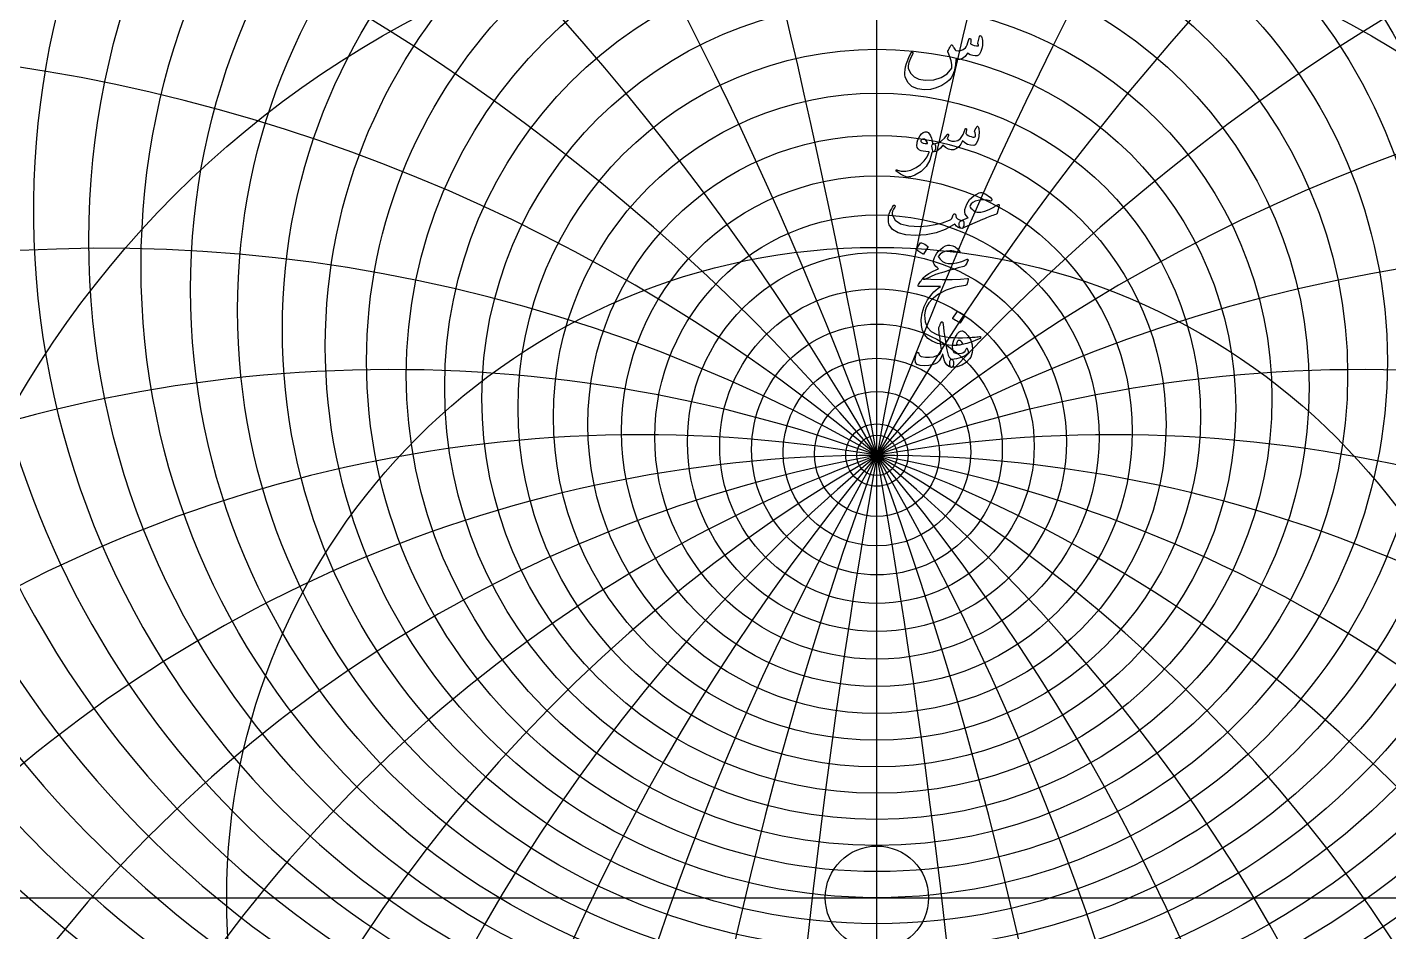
# Model space of a CAD drawing. Header units: millimetres. Extents: x -74 to 74, y -74 to 75.
# Drawn here: x -40.6 to 24.4, y -1.6 to 41.6 of the extents above; entities that cross this region are included whole.
import ezdxf

# ---------------------------------------------------------------- set-up
doc = ezdxf.new("R2010")
doc.units = ezdxf.units.MM
for name, color, linetype in [('CUT_INNER', 6, 'Continuous'), ('CUT_OUTER', 1, 'Continuous'), ('ENGRAVE', 7, 'Continuous'), ('ENGRAVE_FINE', 8, 'Continuous'), ('TEXT', 5, 'Continuous')]:
    doc.layers.add(name, color=color, linetype=linetype)

msp = doc.modelspace()

# ---------------------------------------------------------------- linework, layer by layer
at = {"layer": 'CUT_INNER'}
msp.add_circle((0, 0), 2.465, dxfattribs=at)
at = {"layer": 'CUT_OUTER'}
msp.add_arc((-0.0002, -0.0002), 73.5074, 145.195103, 87.803182, dxfattribs=at)
at = {"layer": 'ENGRAVE'}
for points in [[(0, -72.45), (0, 72.45)], [(-72.45, 0), (72.45, 0)]]:
    msp.add_lwpolyline(points, dxfattribs=at)
for centre, radius in [((0, 0), 72.45), ((0, 30.1452), 35.1297), ((0, 25.6087), 24.3668), ((0, 0), 47.425), ((0, 22.9577), 15.4463), ((0, 0), 31.0439), ((0, 21.555), 7.5071), ((0, 21.115), 0.966)]:
    msp.add_circle(centre, radius, dxfattribs=at)
for centre, radius, start, end in [((0, 37.9801), 49.3659, 158.578774, 21.421226), ((0, 52.6708), 70.8756, 199.959035, 340.040965), ((0, -42.7017), 63.8166, 42, 138), ((0, -42.7017), 63.8166, 42, 138), ((-16.222, 60.5413), 78.5973, 224.535726, 263.111304)]:
    msp.add_arc(centre, radius, start, end, dxfattribs=at)
at = {"layer": 'ENGRAVE_FINE'}
for centre, radius in [((0, 31.3801), 37.6237), ((0, 29.0365), 32.7689), ((0, 28.0398), 30.5252), ((0, 27.1428), 28.3847), ((0, 26.3354), 26.3354), ((0, 24.9552), 22.4698), ((0, 24.3685), 20.6361), ((0, 23.8431), 18.8585), ((0, 23.3742), 17.1306), ((0, 22.5901), 13.8004), ((0, 22.2684), 12.1879), ((0, 21.99), 10.6043), ((0, 21.7528), 9.0453), ((0, 21.3951), 5.9858), ((0, 21.2719), 4.4778), ((0, 21.1845), 2.9797), ((0, 21.1323), 1.4882)]:
    msp.add_circle(centre, radius, dxfattribs=at)
for centre, radius, start, end in [((0, 32.7584), 40.2697, 104.505507, 75.494493), ((-361.9221, -42.7017), 367.5054, 3.846969, 18.080135), ((-361.9221, -42.7017), 367.5054, 3.846969, 18.080135), ((361.9221, -42.7017), 367.5054, 161.919865, 176.153031), ((361.9221, -42.7017), 367.5054, 161.919865, 176.153031), ((-175.3348, -42.7017), 186.5874, 7.744385, 36.376389), ((-175.3348, -42.7017), 186.5874, 7.744385, 36.376389), ((175.3348, -42.7017), 186.5874, 143.623611, 172.255615), ((175.3348, -42.7017), 186.5874, 143.623611, 172.255615), ((0, 34.3004), 43.0901, 131.44749, 48.55251), ((-110.5337, -42.7017), 127.6333, 11.745134, 55.103196), ((-110.5337, -42.7017), 127.6333, 11.745134, 55.103196), ((110.5337, -42.7017), 127.6333, 124.896804, 168.254866), ((110.5337, -42.7017), 127.6333, 124.896804, 168.254866), ((0, 36.031), 46.1115, 146.69677, 33.30323), ((-76.0537, -42.7017), 99.2811, 15.907198, 74.457561), ((-76.0537, -42.7017), 99.2811, 15.907198, 74.457561), ((76.0537, -42.7017), 99.2811, 105.542439, 164.092802), ((76.0537, -42.7017), 99.2811, 105.542439, 164.092802), ((0, 40.1847), 52.8921, 168.649585, 11.350415), ((0, 42.6903), 56.7383, 177.547342, 2.452658), ((-53.5485, -42.7017), 83.3067, 20.296793, 94.565762), ((-53.5485, -42.7017), 83.3067, 20.296793, 94.565762), ((53.5485, -42.7017), 83.3067, 85.434238, 159.703207), ((53.5485, -42.7017), 83.3067, 85.434238, 159.703207), ((0, 45.5545), 60.9638, 185.608142, 354.391858), ((0, 48.85), 65.6441, 193.034463, 346.965537), ((-36.8446, -42.7017), 73.6891, 24.992282, 112.762358), ((-36.8446, -42.7017), 73.6891, 24.992282, 112.762358), ((36.8446, -42.7017), 73.6891, 67.237642, 155.007718), ((36.8446, -42.7017), 73.6891, 67.237642, 155.007718), ((-23.2274, -42.7017), 67.9122, 30.089288, 122.535602), ((-23.2274, -42.7017), 67.9122, 30.089288, 122.535602), ((23.2274, -42.7017), 67.9122, 57.464398, 149.910712), ((23.2274, -42.7017), 67.9122, 57.464398, 149.910712), ((-11.2526, -42.7017), 64.8011, 35.707517, 130.834526), ((-11.2526, -42.7017), 64.8011, 35.707517, 130.834526), ((11.2526, -42.7017), 64.8011, 49.165474, 144.292483), ((11.2526, -42.7017), 64.8011, 49.165474, 144.292483)]:
    msp.add_arc(centre, radius, start, end, dxfattribs=at)
at = {"layer": 'TEXT'}
for points in [[(4.8888, 41.1105), (4.8963, 41.1292), (4.906, 41.1426), (4.9177, 41.1507), (4.9317, 41.1533), (4.9496, 41.1512), (4.9649, 41.1448), (4.9775, 41.1341), (4.9874, 41.1191), (5.0117, 41.0655), (5.0291, 40.9991), (5.0396, 40.9198), (5.0431, 40.8277), (5.0337, 40.6772), (5.0056, 40.5342), (4.9587, 40.3987), (4.8931, 40.2707), (4.8706, 40.2399), (4.846, 40.2161), (4.8192, 40.1992), (4.7903, 40.1893), (4.6856, 40.1826), (4.5728, 40.2011), (4.452, 40.2447), (4.3232, 40.3135), (4.2148, 40.1649), (4.0865, 40.0661), (3.9384, 40.0171), (3.7705, 40.0179), (3.765, 39.9275), (3.7571, 39.8406), (3.7468, 39.7572), (3.7341, 39.6773), (3.719, 39.6003), (3.7014, 39.5257), (3.6815, 39.4535), (3.6591, 39.3838), (3.6072, 39.2579), (3.537, 39.1417), (3.4486, 39.0351), (3.342, 38.9382), (3.0927, 38.7721), (2.829, 38.6554), (2.5507, 38.5879), (2.258, 38.5697), (1.9284, 38.6144), (1.6678, 38.7314), (1.4763, 38.9208), (1.354, 39.1824), (1.3374, 39.2767), (1.3347, 39.3881), (1.3459, 39.5166), (1.3711, 39.6623), (1.4115, 39.8219), (1.4686, 39.9879), (1.5422, 40.1604), (1.6325, 40.3393), (1.6397, 40.3505), (1.6485, 40.3585), (1.659, 40.3634), (1.671, 40.365), (1.6831, 40.3639), (1.6935, 40.3607), (1.7024, 40.3553), (1.7096, 40.3478), (1.7144, 40.3368), (1.716, 40.3253), (1.7144, 40.3133), (1.7096, 40.3007), (1.595, 40.0626), (1.5211, 39.8669), (1.4879, 39.7134), (1.4954, 39.6023), (1.6035, 39.3573), (1.7739, 39.1792), (2.0063, 39.068), (2.3009, 39.0239), (2.7127, 39.0501), (3.0614, 39.1545), (3.3469, 39.3372), (3.5691, 39.598), (3.5683, 39.7699), (3.5402, 39.9515), (3.4848, 40.1427), (3.402, 40.3435), (3.3916, 40.3639), (3.386, 40.3821), (3.3852, 40.3982), (3.3892, 40.4121), (3.4122, 40.4599), (3.4342, 40.5048), (3.4551, 40.5467), (3.4749, 40.5856), (3.4936, 40.6211), (3.5113, 40.6526), (3.5279, 40.68), (3.5434, 40.7035), (3.5523, 40.7134), (3.5616, 40.7174), (3.5715, 40.7155), (3.582, 40.7077), (3.5873, 40.7018), (3.5948, 40.6927), (3.6045, 40.6804), (3.6163, 40.6649), (3.6297, 40.6461), (3.6441, 40.6242), (3.6597, 40.599), (3.6763, 40.5706), (3.71, 40.516), (3.7384, 40.4764), (3.7614, 40.4517), (3.7791, 40.4421), (3.8905, 40.4327), (4.0019, 40.4517), (4.1133, 40.4991), (4.2247, 40.5749), (4.2651, 40.6253), (4.305, 40.7077), (4.3444, 40.8224), (4.3832, 40.9691), (4.387, 40.983), (4.3939, 40.9948), (4.4041, 41.0045), (4.4175, 41.012), (4.4301, 41.0168), (4.4421, 41.0184), (4.4537, 41.0168), (4.4646, 41.012), (4.481, 40.9852), (4.4871, 40.9348), (4.4831, 40.8609), (4.4689, 40.7634), (4.5554, 40.7104), (4.6478, 40.6756), (4.7461, 40.659), (4.8503, 40.6606), (4.8489, 40.6919), (4.8449, 40.7174), (4.8382, 40.7369), (4.8288, 40.7506), (4.8181, 40.7634), (4.8117, 40.7763), (4.8096, 40.7891), (4.8117, 40.802)], [(2.6244, 35.5603), (2.5239, 35.2076), (2.3555, 34.9122), (2.119, 34.6742), (1.8146, 34.4934), (1.772, 34.4751), (1.7299, 34.4586), (1.6884, 34.444), (1.6475, 34.4313), (1.6073, 34.4207), (1.5682, 34.4125), (1.5302, 34.4068), (1.4932, 34.4034), (1.4011, 34.4166), (1.279, 34.4645), (1.1269, 34.5472), (0.9448, 34.6648), (0.9252, 34.6817), (0.9137, 34.698), (0.9102, 34.7138), (0.9148, 34.7291), (0.925, 34.7409), (0.9383, 34.7462), (0.9549, 34.7451), (0.9748, 34.7376), (1.1641, 34.6763), (1.3765, 34.6766), (1.6118, 34.7384), (1.8703, 34.8619), (2.0813, 35.0052), (2.2559, 35.1736), (2.3941, 35.3672), (2.4958, 35.586), (2.495, 35.5938), (2.4926, 35.5999), (2.4886, 35.6045), (2.483, 35.6074), (2.3354, 35.616), (2.2098, 35.6331), (2.1062, 35.6588), (2.0245, 35.6931), (1.9613, 35.7461), (1.9217, 35.8195), (1.9056, 35.9133), (1.9131, 36.0273), (1.9155, 36.0425), (1.9185, 36.0579), (1.9219, 36.0735), (1.926, 36.0895), (1.9305, 36.1059), (1.9356, 36.1232), (1.9412, 36.1413), (1.9474, 36.1602), (1.9977, 36.2825), (2.0588, 36.384), (2.1306, 36.4646), (2.213, 36.5244), (2.2974, 36.557), (2.3748, 36.5565), (2.4452, 36.5227), (2.5087, 36.4558), (2.5641, 36.3626), (2.6062, 36.2544), (2.6348, 36.1312), (2.6501, 35.9931), (2.6585, 35.9932), (2.6667, 35.9936), (2.6746, 35.9943), (2.6822, 35.9952), (2.6898, 35.9961), (2.6977, 35.9968), (2.7059, 35.9972), (2.7143, 35.9973), (2.7433, 35.9912), (2.7658, 35.9727), (2.7818, 35.9419), (2.7915, 35.8988), (2.7955, 35.8514), (2.7947, 35.8035), (2.7891, 35.755), (2.7786, 35.706), (2.765, 35.6629), (2.7497, 35.6321), (2.7328, 35.6136), (2.7143, 35.6074), (2.6329, 35.6074), (2.6324, 35.5997), (2.6308, 35.5892), (2.6281, 35.5761), (2.6244, 35.5603)], [(4.7881, 36.8286), (4.7975, 36.835), (4.8085, 36.8328), (4.8211, 36.8221), (4.8353, 36.8029), (4.8505, 36.7702), (4.862, 36.7236), (4.8698, 36.6631), (4.8738, 36.5886), (4.8752, 36.504), (4.8706, 36.4215), (4.8602, 36.3412), (4.8438, 36.263), (4.7962, 36.1109), (4.7431, 36.0016), (4.6848, 35.9352), (4.621, 35.9116), (4.4703, 35.9205), (4.3307, 35.9598), (4.2025, 36.0297), (4.0854, 36.1302), (4.0051, 35.9719), (3.9098, 35.8484), (3.7994, 35.7598), (3.6741, 35.706), (3.5426, 35.6942), (3.4095, 35.7274), (3.2748, 35.8056), (3.1385, 35.9288), (3.0282, 35.7882), (2.92, 35.6878), (2.814, 35.6275), (2.7101, 35.6074), (2.6892, 35.6192), (2.6694, 35.6546), (2.6506, 35.7135), (2.6329, 35.796), (2.6265, 35.8774), (2.6372, 35.9374), (2.6651, 35.9759), (2.7101, 35.9931), (2.9077, 36.0378), (3.0807, 36.1248), (3.229, 36.2541), (3.3528, 36.4258), (3.3595, 36.4352), (3.3667, 36.4419), (3.3745, 36.4459), (3.3828, 36.4472), (3.3929, 36.4462), (3.402, 36.4429), (3.4101, 36.4376), (3.417, 36.4301), (3.421, 36.4071), (3.4117, 36.368), (3.3889, 36.3128), (3.3528, 36.2416), (3.4002, 36.1867), (3.4738, 36.1462), (3.5737, 36.1203), (3.6998, 36.1087), (3.857, 36.1417), (3.9944, 36.2491), (4.112, 36.4309), (4.2097, 36.6872), (4.2145, 36.7003), (4.2204, 36.7097), (4.2274, 36.7153), (4.2354, 36.7172), (4.2475, 36.7161), (4.2579, 36.7129), (4.2667, 36.7075), (4.274, 36.7), (4.2793, 36.6893), (4.2825, 36.6786), (4.2836, 36.6679), (4.2825, 36.6572), (4.2397, 36.4772), (4.2898, 36.4328), (4.35, 36.3937), (4.4204, 36.3599), (4.5011, 36.3315), (4.5795, 36.3131), (4.6392, 36.309), (4.6802, 36.3195), (4.7024, 36.3444), (4.7097, 36.3824), (4.7056, 36.4365), (4.6904, 36.5067), (4.6639, 36.5929), (4.6684, 36.6173), (4.6907, 36.6647), (4.7306, 36.7351), (4.7881, 36.8286)], [(2.4187, 36.0402), (2.3737, 36.1186), (2.3244, 36.1741), (2.2709, 36.2065), (2.213, 36.2159), (2.1785, 36.2068), (2.1477, 36.1923), (2.1206, 36.1725), (2.0973, 36.1473), (2.0899, 36.1339), (2.0888, 36.1195), (2.0941, 36.1039), (2.1059, 36.0873), (2.1501, 36.0485), (2.2141, 36.022), (2.2979, 36.0078), (2.4016, 36.0059), (2.4123, 36.008), (2.4187, 36.0145), (2.4208, 36.0252), (2.4187, 36.0402)], [(5.8314, 33.0248), (5.7458, 32.682), (5.7361, 32.6654), (5.72, 32.6499), (5.6975, 32.6354), (5.6686, 32.622), (5.6045, 32.5994), (5.5363, 32.5743), (5.4642, 32.5469), (5.388, 32.517), (5.3078, 32.485), (5.2236, 32.4511), (5.1353, 32.4154), (5.0431, 32.3778), (4.0576, 31.9493), (4.0126, 31.9592), (3.9762, 31.9889), (3.9483, 32.0385), (3.929, 32.1078), (3.9258, 32.1815), (3.9462, 32.2439), (3.9901, 32.295), (4.0576, 32.3349), (4.066, 32.3388), (4.0828, 32.3462), (4.1078, 32.357), (4.1411, 32.3713), (4.1825, 32.3889), (4.2317, 32.4094), (4.2886, 32.4328), (4.3532, 32.4592), (4.2699, 32.5446), (4.2172, 32.6381), (4.195, 32.7396), (4.2033, 32.8491), (4.2857, 33.1097), (4.4261, 33.33), (4.6242, 33.5103), (4.8802, 33.6503), (4.9362, 33.6634), (5.0013, 33.66), (5.0755, 33.6399), (5.1588, 33.6032), (5.2452, 33.5531), (5.3248, 33.4971), (5.3974, 33.4353), (5.463, 33.3675), (5.4814, 33.3426), (5.4897, 33.3193), (5.4879, 33.2976), (5.4758, 33.2776), (5.4576, 33.262), (5.4373, 33.254), (5.4148, 33.2535), (5.3901, 33.2604), (5.2619, 33.3009), (5.1255, 33.3193), (4.9812, 33.3159), (4.8288, 33.2904), (4.6909, 33.2492), (4.5814, 33.194), (4.5003, 33.1249), (4.4475, 33.0419), (4.4421, 33.0049), (4.4561, 32.9626), (4.4893, 32.915), (4.5418, 32.8619), (4.6017, 32.8137), (4.6617, 32.7762), (4.7217, 32.7495), (4.7817, 32.7334), (4.9614, 32.7289), (5.1534, 32.7666), (5.3577, 32.8467), (5.5744, 32.9691), (5.5977, 32.9838), (5.6204, 32.998), (5.6427, 33.0116), (5.6643, 33.0248), (5.6852, 33.0371), (5.705, 33.0483), (5.7238, 33.0585), (5.7415, 33.0676), (5.7905, 33.0906), (5.8218, 33.0912), (5.8355, 33.0692), (5.8314, 33.0248)], [(0.7884, 33.0376), (0.8036, 33.0542), (0.8194, 33.0612), (0.8358, 33.0585), (0.8527, 33.0462), (0.8655, 33.0301), (0.8698, 33.0119), (0.8655, 32.9916), (0.8527, 32.9691), (0.7873, 32.8678), (0.7455, 32.7741), (0.7273, 32.6879), (0.7327, 32.6091), (0.8668, 32.3505), (1.1279, 32.17), (1.516, 32.0677), (2.0309, 32.0436), (2.4131, 32.0717), (2.7797, 32.1303), (3.1308, 32.2195), (3.4663, 32.3392), (3.5255, 32.3743), (3.5745, 32.4281), (3.6133, 32.5007), (3.642, 32.592), (3.6516, 32.618), (3.6677, 32.6359), (3.6902, 32.6458), (3.7191, 32.6477), (3.7397, 32.6389), (3.7544, 32.6209), (3.7633, 32.5939), (3.7662, 32.5577), (3.7863, 32.4683), (3.8423, 32.4013), (3.9341, 32.3569), (4.0619, 32.3349), (4.1079, 32.3248), (4.139, 32.2985), (4.1551, 32.2562), (4.1561, 32.1978), (4.1406, 32.0891), (4.1197, 32.0114), (4.0935, 31.9648), (4.0619, 31.9493), (3.9679, 31.9616), (3.8787, 31.9986), (3.7943, 32.0602), (3.7148, 32.1464), (3.7081, 32.1499), (3.6966, 32.1475), (3.6803, 32.1392), (3.6591, 32.125), (3.2596, 31.9), (2.8236, 31.7394), (2.3512, 31.643), (1.8424, 31.6108), (1.3722, 31.643), (1.0069, 31.7394), (0.7466, 31.9), (0.5913, 32.125), (0.5559, 32.2506), (0.5442, 32.3788), (0.5559, 32.5098), (0.5913, 32.6434), (0.639, 32.7677), (0.6877, 32.8748), (0.7375, 32.9648), (0.7884, 33.0376)], [(2.0866, 31.2595), (2.092, 31.2648), (2.0995, 31.268), (2.1091, 31.2691), (2.1209, 31.268), (2.2042, 31.2343), (2.2827, 31.1931), (2.3563, 31.1443), (2.4251, 31.0881), (2.4318, 31.0795), (2.4348, 31.0709), (2.434, 31.0624), (2.4294, 31.0538), (2.228, 30.7282), (2.2205, 30.7204), (2.2109, 30.7185), (2.1991, 30.7226), (2.1852, 30.7325), (2.1731, 30.741), (2.1541, 30.7539), (2.1281, 30.771), (2.0952, 30.7924), (2.0548, 30.8182), (2.0063, 30.8481), (1.9498, 30.8824), (1.8853, 30.921), (1.8767, 30.9274), (1.8724, 30.9338), (1.8724, 30.9403), (1.8767, 30.9467)], [(4.3468, 30.4687), (4.3503, 30.4384), (4.3307, 30.3819), (4.2882, 30.2991), (4.2225, 30.1902), (4.2086, 30.1725), (4.1926, 30.158), (4.1743, 30.1468), (4.154, 30.1387), (3.8798, 30.0632), (3.6355, 29.9952), (3.4213, 29.9347), (3.2371, 29.8817), (3.0828, 29.8364), (2.9586, 29.7992), (2.8643, 29.77), (2.8, 29.7488), (2.2816, 29.5175), (2.2452, 29.5148), (2.2173, 29.5196), (2.198, 29.5319), (2.1873, 29.5517), (2.1871, 29.559), (2.1905, 29.5678), (2.1978, 29.5783), (2.2088, 29.5903), (2.3143, 29.6894), (2.4723, 29.7938), (2.6827, 29.9036), (2.9457, 30.0188), (2.8742, 30.0798), (2.814, 30.1387), (2.765, 30.1955), (2.7272, 30.2501), (2.7039, 30.3099), (2.6983, 30.3819), (2.7103, 30.4663), (2.7401, 30.5629), (2.7883, 30.6636), (2.8557, 30.7643), (2.9425, 30.865), (3.0485, 30.9657), (3.164, 31.0527), (3.2746, 31.1124), (3.3803, 31.1448), (3.4813, 31.1499), (3.6181, 31.1223), (3.7416, 31.0653), (3.8517, 30.9788), (3.9483, 30.8629), (3.9569, 30.8484), (3.9612, 30.835), (3.9612, 30.8227), (3.9569, 30.8114), (3.9475, 30.801), (3.9365, 30.7954), (3.924, 30.7946), (3.9098, 30.7986), (3.8467, 30.8187), (3.786, 30.8361), (3.7278, 30.8508), (3.672, 30.8629), (3.6188, 30.872), (3.5686, 30.8778), (3.5213, 30.8805), (3.477, 30.88), (3.2925, 30.8583), (3.1375, 30.8061), (3.0119, 30.7233), (2.9157, 30.6101), (3.018, 30.4754), (3.1321, 30.3755), (3.258, 30.3104), (3.3956, 30.2801), (3.6005, 30.278), (3.8209, 30.3101), (4.0568, 30.3765), (4.3082, 30.4772), (4.3187, 30.4799), (4.3286, 30.4794), (4.338, 30.4756), (4.3468, 30.4687)], [(2.5687, 29.5303), (3.1184, 29.511), (3.5938, 29.5089), (3.9947, 29.5239), (4.3211, 29.556), (4.3311, 29.5572), (4.3398, 29.5566), (4.3472, 29.554), (4.3532, 29.5496), (4.3577, 29.5436), (4.3602, 29.5362), (4.3609, 29.5275), (4.3597, 29.5175), (4.3512, 29.4784), (4.3431, 29.4425), (4.3352, 29.4098), (4.3275, 29.3804), (4.3202, 29.3541), (4.3131, 29.3311), (4.3062, 29.3113), (4.2997, 29.2947), (4.2857, 29.2681), (4.2697, 29.2486), (4.2515, 29.236), (4.2311, 29.2304), (3.7362, 29.1407), (3.3056, 29.0001), (2.9393, 28.8086), (2.6372, 28.5663), (2.4846, 28.3919), (2.3737, 28.2074), (2.3046, 28.0127), (2.2773, 27.8079), (2.3035, 27.4863), (2.408, 27.2241), (2.5906, 27.0214), (2.8515, 26.8781), (2.9867, 26.8347), (3.1353, 26.7988), (3.2973, 26.7705), (3.4727, 26.7496), (3.6613, 26.7359), (3.8626, 26.7292), (4.0769, 26.7295), (4.304, 26.7367), (4.3847, 26.7413), (4.4641, 26.7463), (4.5422, 26.752), (4.6189, 26.7581), (4.6937, 26.7648), (4.7662, 26.7721), (4.8362, 26.7798), (4.9038, 26.7881), (4.9244, 26.7892), (4.9392, 26.7838), (4.948, 26.7721), (4.9509, 26.7538), (4.9493, 26.7327), (4.9445, 26.7164), (4.9365, 26.7048), (4.9252, 26.6981), (4.8042, 26.647), (4.6896, 26.6007), (4.5814, 26.5592), (4.4796, 26.5225), (4.3846, 26.4903), (4.2965, 26.4625), (4.2153, 26.4389), (4.1411, 26.4196), (4.0714, 26.4054), (4.0035, 26.3929), (3.9375, 26.3819), (3.8733, 26.3725), (3.8108, 26.3653), (3.7496, 26.3607), (3.6898, 26.3589), (3.6313, 26.3597), (3.2317, 26.3907), (2.8986, 26.4582), (2.6319, 26.5621), (2.4316, 26.7024), (2.2845, 26.8778), (2.182, 27.0827), (2.1239, 27.317), (2.1102, 27.5808), (2.1522, 27.908), (2.2527, 28.2256), (2.4115, 28.5336), (2.6286, 28.8319), (2.7135, 28.9222), (2.8097, 29.0087), (2.9171, 29.0914), (3.0357, 29.1704), (1.9988, 29.179), (1.9739, 29.1897), (1.9635, 29.209), (1.9675, 29.2368), (1.9859, 29.2732), (2.0208, 29.3263), (2.0524, 29.3739), (2.0807, 29.4162), (2.1059, 29.4532), (2.1279, 29.4845), (2.1466, 29.51), (2.1622, 29.5295), (2.1745, 29.5432), (2.2023, 29.5456), (2.2773, 29.5442), (2.3994, 29.5392), (2.5687, 29.5303)], [(3.8305, 27.9719), (3.8359, 27.9773), (3.8434, 27.9805), (3.853, 27.9815), (3.8648, 27.9805), (3.9481, 27.9467), (4.0265, 27.9055), (4.1002, 27.8567), (4.169, 27.8005), (4.1757, 27.7919), (4.1786, 27.7834), (4.1778, 27.7748), (4.1733, 27.7662), (3.9719, 27.4406), (3.9644, 27.4328), (3.9548, 27.431), (3.943, 27.435), (3.929, 27.4449), (3.917, 27.4534), (3.898, 27.4663), (3.872, 27.4834), (3.8391, 27.5049), (3.7986, 27.5306), (3.7502, 27.5606), (3.6937, 27.5948), (3.6291, 27.6334), (3.6206, 27.6398), (3.6163, 27.6463), (3.6163, 27.6527), (3.6206, 27.6591)], [(3.5649, 25.701), (3.5959, 25.686), (3.6206, 25.6625), (3.6388, 25.6303), (3.6505, 25.5896), (3.6583, 25.5393), (3.6602, 25.4911), (3.6562, 25.445), (3.6463, 25.4011), (3.6315, 25.3636), (3.6131, 25.3368), (3.5908, 25.3208), (3.5649, 25.3154), (3.4366, 25.351), (3.3303, 25.4407), (3.2459, 25.5845), (3.1835, 25.7824), (3.1755, 25.8166), (3.1685, 25.8462), (3.1626, 25.8712), (3.1578, 25.8917), (3.1541, 25.9076), (3.1514, 25.919), (3.1498, 25.9258), (3.1492, 25.9281), (3.1428, 25.9407), (3.1364, 25.9442), (3.13, 25.9385), (3.1235, 25.9238), (3.0507, 25.7594), (2.9693, 25.6303), (2.8793, 25.5366), (2.7808, 25.4782), (2.6378, 25.4332), (2.4701, 25.4054), (2.2778, 25.3947), (2.0609, 25.4011), (1.9161, 25.4458), (1.8371, 25.5543), (1.8239, 25.7265), (1.8767, 25.9624), (1.8887, 25.9908), (1.9035, 26.0117), (1.9209, 26.025), (1.941, 26.0309), (1.9608, 26.0291), (1.9774, 26.0192), (1.9908, 26.0012), (2.0009, 25.9752), (2.0226, 25.9198), (2.0491, 25.8778), (2.0805, 25.8491), (2.1166, 25.8338), (2.3193, 25.8028), (2.5119, 25.7996), (2.6943, 25.8242), (2.8664, 25.8767), (2.9412, 25.9158), (3.0025, 25.9688), (3.0504, 26.0358), (3.085, 26.1166), (3.0828, 26.1549), (3.0721, 26.2441), (3.0528, 26.3842), (3.025, 26.5751), (3.0108, 26.6773), (2.9982, 26.7695), (2.9872, 26.8519), (2.9779, 26.9243), (2.9698, 26.9863), (2.9629, 27.0373), (2.957, 27.0773), (2.9521, 27.1064), (2.9481, 27.1508), (2.9489, 27.1899), (2.9546, 27.2237), (2.965, 27.2521), (2.9816, 27.2873), (2.9971, 27.3201), (3.0116, 27.3505), (3.025, 27.3785), (3.037, 27.404), (3.0475, 27.4272), (3.0563, 27.448), (3.0635, 27.4663), (3.071, 27.481), (3.0807, 27.4909), (3.0925, 27.496), (3.1064, 27.4963), (3.1217, 27.4904), (3.1332, 27.4813), (3.1409, 27.469), (3.145, 27.4534), (3.1711, 27.2343), (3.198, 27.0266), (3.2257, 26.8304), (3.2542, 26.6458), (3.2833, 26.4727), (3.3126, 26.311), (3.3422, 26.161), (3.372, 26.0224), (3.4082, 25.893), (3.4524, 25.7964), (3.5046, 25.7323), (3.5649, 25.701)], [(4.0576, 27.0678), (4.087, 27.0635), (4.1197, 27.0507), (4.1556, 27.0293), (4.1947, 26.9993), (4.3621, 26.8209), (4.4786, 26.6201), (4.5442, 26.3967), (4.5589, 26.1509), (4.5458, 26.0229), (4.5193, 25.9088), (4.4794, 25.8087), (4.4261, 25.7224), (4.2533, 25.5444), (4.0522, 25.4172), (3.8227, 25.3408), (3.5649, 25.3154), (3.5389, 25.3216), (3.5166, 25.34), (3.4982, 25.3708), (3.4834, 25.4139), (3.478, 25.4378), (3.4743, 25.4621), (3.4726, 25.4871), (3.4727, 25.5125), (3.4742, 25.5377), (3.4765, 25.5618), (3.4796, 25.5848), (3.4834, 25.6068), (3.495, 25.6448), (3.5124, 25.6732), (3.5357, 25.6919), (3.5649, 25.701), (3.816, 25.7348), (4.034, 25.7974), (4.2188, 25.889), (4.3704, 26.0095), (4.3631, 26.0698), (4.3543, 26.1177), (4.3439, 26.1533), (4.3318, 26.1766), (4.3173, 26.1967), (4.304, 26.2098), (4.2916, 26.216), (4.2804, 26.2152), (4.2726, 26.2125), (4.2665, 26.2088), (4.2619, 26.2039), (4.259, 26.198), (4.2177, 26.1134), (4.1668, 26.0481), (4.1063, 26.002), (4.0362, 25.9752), (3.8324, 25.9594), (3.6923, 26.0149), (3.616, 26.1415), (3.6034, 26.3394), (3.6206, 26.453), (3.6548, 26.5708), (3.7062, 26.6929), (3.7748, 26.8193), (3.8471, 26.928), (3.9183, 27.0057), (3.9885, 27.0523), (4.0576, 27.0678)], [(3.9162, 26.6051), (3.8736, 26.593), (3.8401, 26.5612), (3.8158, 26.5095), (3.8005, 26.438), (3.8008, 26.4267), (3.8016, 26.4187), (3.8029, 26.4139), (3.8048, 26.4123), (3.8479, 26.4018), (3.8916, 26.3962), (3.9357, 26.3954), (3.9805, 26.3994), (4.0198, 26.4077), (4.0522, 26.4198), (4.0777, 26.4356), (4.0962, 26.4551), (4.0479, 26.5239), (4.0019, 26.5719), (3.958, 26.5989), (3.9162, 26.6051)]]:
    msp.add_lwpolyline(points, close=True, dxfattribs=at)

doc.saveas('drawing.dxf')
